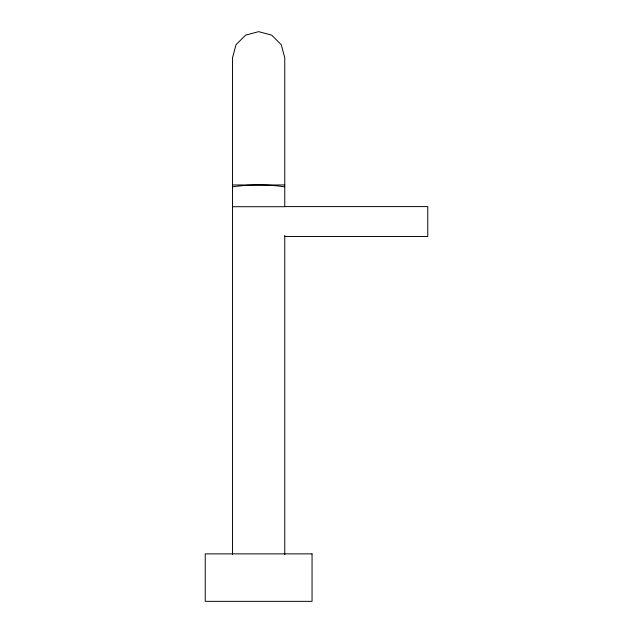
<?xml version="1.0" encoding="UTF-8"?>
<svg xmlns="http://www.w3.org/2000/svg" width="633" height="633" viewBox="0 0 633 633"><rect width="100%" height="100%" fill="white"/><g stroke="black" fill="none" stroke-linecap="round" stroke-linejoin="round"><path stroke-width="0.95" d="M232.533 186.838C249.663 184.33 267.617 184.33 284.755 186.838M232.533 184.963L284.755 184.963M284.755 206.595L427.766 206.595L427.766 236.505L284.755 236.505M232.533 206.714L284.755 206.714L284.755 57.761L281.25 44.706L271.699 35.147L258.644 31.65L245.588 35.147L236.03 44.706L232.533 57.761L232.533 554.65M284.755 235.373L284.755 554.65M312.053 553.875L205.234 553.875L205.234 601.35L312.053 601.35L312.053 553.875"/></g></svg>
